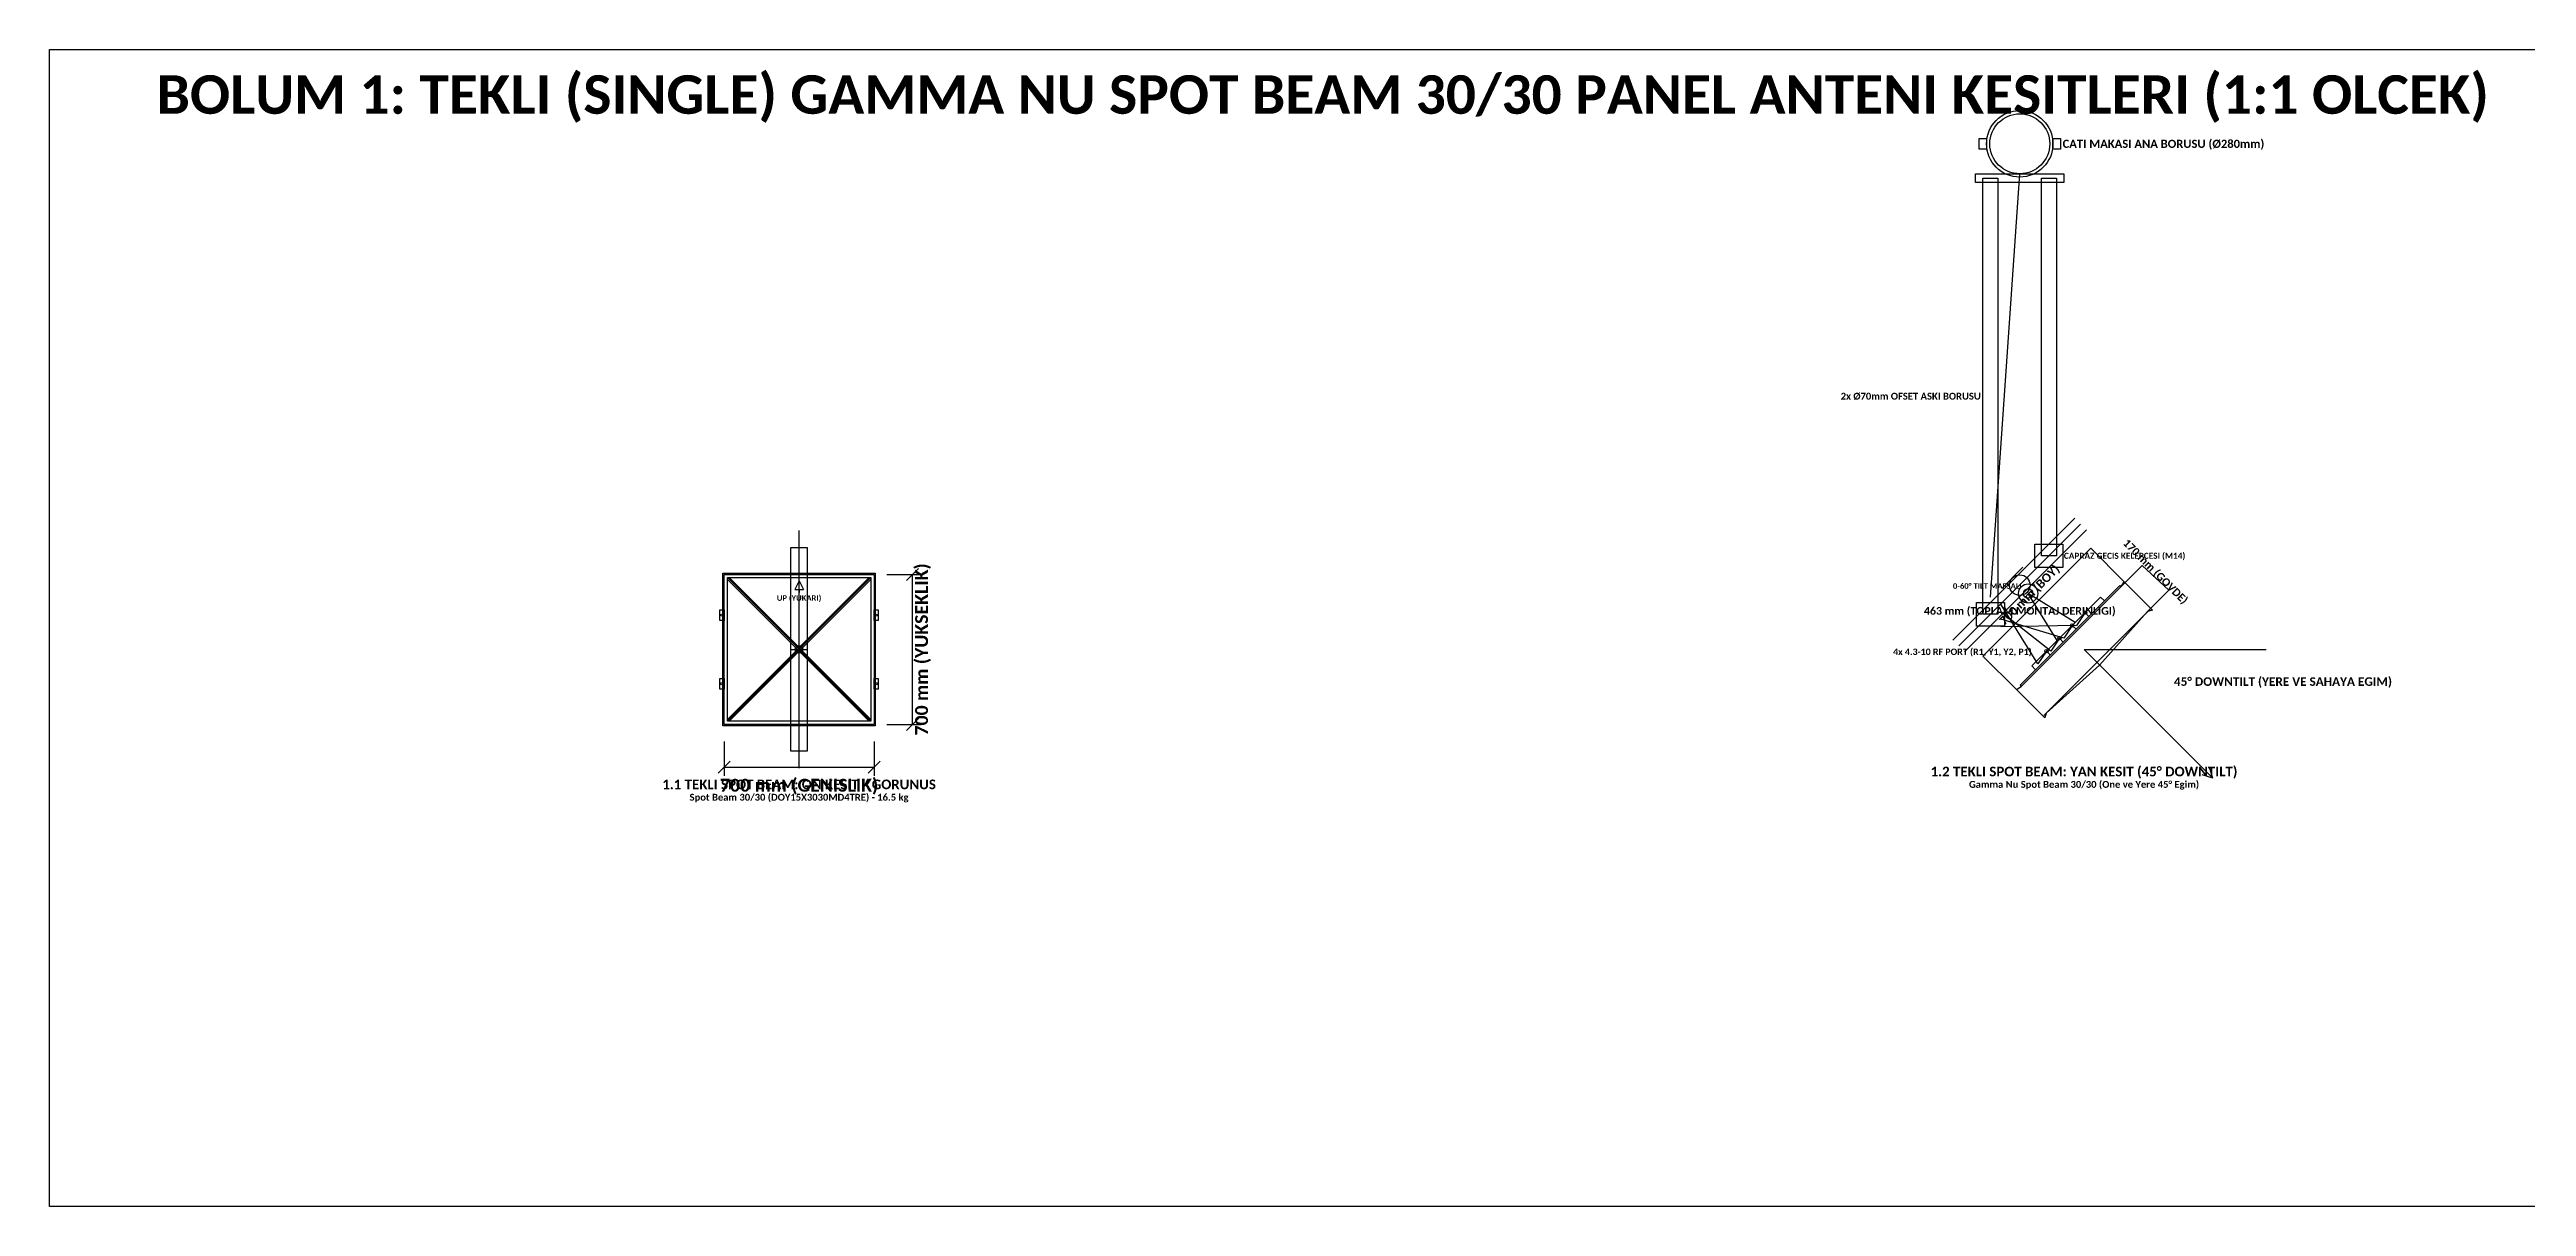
# Model space of a CAD drawing. Header units: millimetres. Extents: x -21500 to 35121, y -2600 to 19800.
# Drawn here: x -21500 to -9934, y 14400 to 19800 of the extents above; entities that cross this region are included whole.
import ezdxf
from ezdxf.enums import TextEntityAlignment as Align

# ---------------------------------------------------------------- set-up
doc = ezdxf.new("R2010")
doc.units = ezdxf.units.MM
for name, color, linetype in [('CELIK_KIRIS_KOLON', 9, 'CONTINUOUS'), ('EKP_PANEL_ANTEN', 6, 'CONTINUOUS'), ('KABLO_TAVALARI', 6, 'CONTINUOUS'), ('METIN_BILGI', 7, 'CONTINUOUS'), ('MONTAJ_BORULARI', 2, 'CONTINUOUS'), ('OLCULER', 1, 'CONTINUOUS')]:
    doc.layers.add(name, color=color, linetype=linetype)
doc.styles.get("Standard").update_dxf_attribs({"font": 'calibrib.ttf'})

msp = doc.modelspace()

# ---------------------------------------------------------------- linework, layer by layer
at = {"layer": 'CELIK_KIRIS_KOLON'}
for p, q in [((-12437, 17244), (-12300, 19220)), ((-12285, 17384), (-12384, 17285)), ((-11833, 17298), (-12298, 16833)), ((-12041, 17126), (-12261, 17261)), ((-12126, 17041), (-12261, 17261)), ((-11923, 17244), (-12244, 16923)), ((-11905, 17227), (-11923, 17244)), ((-11833, 17298), (-11827, 17293)), ((-12244, 16923), (-12227, 16905)), ((-12298, 16833), (-12293, 16827))]:
    msp.add_line(p, q, dxfattribs=at)
for points in [[(-12490, 19335), (-12490, 19385), (-12455, 19385), (-12455, 19335)], [(-12145, 19335), (-12145, 19385), (-12110, 19385), (-12110, 19335)], [(-12507, 19180), (-12507, 19220), (-12094, 19220), (-12094, 19180)], [(-12229, 17382), (-12229, 17492), (-12099, 17492), (-12099, 17382)], [(-18356, 16644), (-18356, 17356), (-17644, 17356), (-17644, 16644)], [(-18370, 17135), (-18370, 17185), (-18350, 17185), (-18350, 17135)], [(-17650, 17135), (-17650, 17185), (-17630, 17185), (-17630, 17135)], [(-12502, 17109), (-12502, 17219), (-12372, 17219), (-12372, 17109)], [(-18370, 16815), (-18370, 16865), (-18350, 16865), (-18350, 16815)], [(-17650, 16815), (-17650, 16865), (-17630, 16865), (-17630, 16815)]]:
    msp.add_lwpolyline(points, close=True, dxfattribs=at)
for centre, radius in [((-12300, 19360), 155), ((-12300, 17300), 48.1), ((-12261, 17261), 45), ((-12261, 17261), 22), ((-18360, 17160), 5), ((-17640, 17160), 5), ((-18360, 16840), 5), ((-17640, 16840), 5)]:
    msp.add_circle(centre, radius, dxfattribs=at)
at = {"layer": 'EKP_PANEL_ANTEN'}
for p, q in [((-18335, 16665), (-17665, 17335)), ((-18335, 17335), (-17665, 16665)), ((-18335, 16673), (-17673, 17335)), ((-18335, 17327), (-17673, 16665)), ((-18327, 17335), (-17665, 16673)), ((-18327, 16665), (-17665, 17327)), ((-12293, 16827), (-11827, 17293)), ((-11827, 17293), (-11813, 17316)), ((-11813, 17316), (-11680, 17183)), ((-11692, 17187), (-12187, 16692)), ((-11703, 17177), (-11927, 16927)), ((-11680, 17183), (-11703, 17177)), ((-18000, 16965), (-18000, 17035)), ((-18035, 17000), (-17965, 17000)), ((-11927, 16927), (-12177, 16703)), ((-12316, 16813), (-12293, 16827)), ((-12183, 16680), (-12316, 16813)), ((-12177, 16703), (-12183, 16680))]:
    msp.add_line(p, q, dxfattribs=at)
for points in [[(-18350, 16650), (-18350, 17350), (-17650, 17350), (-17650, 16650)], [(-18335, 16665), (-18335, 17335), (-17665, 17335), (-17665, 16665)]]:
    msp.add_lwpolyline(points, close=True, dxfattribs=at)
msp.add_circle((-18000, 17000), 18, dxfattribs=at)
at = {"layer": 'KABLO_TAVALARI'}
for p, q in [((-12215, 16932), (-12389, 17211)), ((-12155, 16992), (-12389, 17176)), ((-12095, 17052), (-12389, 17141)), ((-11995, 17172), (-12035, 17112)), ((-11977, 17154), (-11995, 17172)), ((-12035, 17112), (-12389, 17106)), ((-12115, 17052), (-12155, 16992)), ((-12098, 17034), (-12115, 17052)), ((-12055, 17112), (-12095, 17052)), ((-12037, 17094), (-12055, 17112)), ((-12175, 16992), (-12215, 16932)), ((-12158, 16974), (-12175, 16992))]:
    msp.add_line(p, q, dxfattribs=at)
for centre in [(-12055, 17112), (-11995, 17172), (-12115, 17052), (-12175, 16992)]:
    msp.add_circle(centre, 8, dxfattribs=at)
at = {"layer": 'METIN_BILGI'}
for p, q in [((-18000, 17320), (-18020, 17280)), ((-18020, 17280), (-17980, 17280)), ((-18000, 17320), (-17980, 17280)), ((-18000, 17280), (-18000, 17265))]:
    msp.add_line(p, q, dxfattribs=at)
msp.add_lwpolyline([(-21500, 14400), (-21500, 19800), (-3000, 19800), (-3000, 14400)], close=True, dxfattribs=at)
at = {"layer": 'MONTAJ_BORULARI'}
for p, q in [((-12043, 17612), (-12612, 17043)), ((-12016, 17585), (-12585, 17016)), ((-18000, 16445), (-18000, 17555)), ((-11989, 17558), (-12558, 16989))]:
    msp.add_line(p, q, dxfattribs=at)
for points in [[(-12472, 17164), (-12472, 19200), (-12402, 19200), (-12402, 17164)], [(-12199, 17437), (-12199, 19200), (-12129, 19200), (-12129, 17437)], [(-18038, 16525), (-18038, 17475), (-17962, 17475), (-17962, 16525)]]:
    msp.add_lwpolyline(points, close=True, dxfattribs=at)
msp.add_circle((-12300, 19360), 140, dxfattribs=at)
at = {"layer": 'OLCULER'}
for p, q in [((-12472, 16968), (-11968, 17472)), ((-11813, 17316), (-11968, 17472)), ((-17590, 17350), (-17430, 17350)), ((-17498, 17322), (-17442, 17378)), ((-17470, 16650), (-17470, 17350)), ((-11827, 17293), (-11728, 17392)), ((-11728, 17392), (-11604, 17276)), ((-11703, 17177), (-11604, 17276)), ((-12316, 16813), (-12472, 16968)), ((-12000, 17000), (-11150, 17000)), ((-12000, 17000), (-11399, 16399)), ((-17498, 16622), (-17442, 16678)), ((-18350, 16570), (-18350, 16410)), ((-17650, 16570), (-17650, 16410)), ((-17590, 16650), (-17430, 16650)), ((-18378, 16422), (-18322, 16478)), ((-18350, 16450), (-17650, 16450)), ((-17678, 16422), (-17622, 16478)), ((-11399, 16399), (-11414, 16449)), ((-11399, 16399), (-11449, 16414))]:
    msp.add_line(p, q, dxfattribs=at)

# ---------------------------------------------------------------- texts
at = {"layer": 'CELIK_KIRIS_KOLON'}
msp.add_text('0-60° TILT MAFSALI', height=26, dxfattribs=at).set_placement((-12291, 17296), align=Align.MIDDLE_RIGHT)
at = {"layer": 'KABLO_TAVALARI'}
msp.add_text('4x 4.3-10 RF PORT (R1, Y1, Y2, P1)', height=30, dxfattribs=at).set_placement((-12244, 16989), align=Align.MIDDLE_RIGHT)
at = {"layer": 'METIN_BILGI'}
msp.add_text('BOLUM 1: TEKLI (SINGLE) GAMMA NU SPOT BEAM 30/30 PANEL ANTENI KESITLERI (1:1 OLCEK)', height=180, dxfattribs=at).set_placement((-21000, 19500))
for s, height, p in [('CATI MAKASI ANA BORUSU (Ø280mm)', 38, (-12100, 19360)), ('CAPRAZ GECIS KELEPCESI (M14)', 28, (-12094, 17437))]:
    msp.add_text(s, height=height, dxfattribs=at).set_placement(p, align=Align.MIDDLE_LEFT)
msp.add_text('2x Ø70mm OFSET ASKI BORUSU', height=32, dxfattribs=at).set_placement((-12482, 18182), align=Align.MIDDLE_RIGHT)
for s, height, p in [('UP (YUKARI)', 26, (-18000, 17240)), ('1.2 TEKLI SPOT BEAM: YAN KESIT (45° DOWNTILT)', 45, (-12000, 16430)), ('1.1 TEKLI SPOT BEAM: ON KESIT / GORUNUS', 45, (-18000, 16370)), ('Spot Beam 30/30 (DOY15X3030MD4TRE) - 16.5 kg', 32, (-18000, 16310)), ('Gamma Nu Spot Beam 30/30 (One ve Yere 45° Egim)', 32, (-12000, 16370))]:
    msp.add_text(s, height=height, dxfattribs=at).set_placement(p, align=Align.MIDDLE_CENTER)
at = {"layer": 'OLCULER'}
for s, height, rotation, p in [('170 mm (GOVDE)', 36, -45, (-11666, 17364)), ('700 mm (YUKSEKLIK)', 60, 90, (-17428, 17000)), ('700 mm (BOY)', 40, 45, (-12255, 17255))]:
    msp.add_text(s, height=height, rotation=rotation, dxfattribs=at).set_placement(p, align=Align.MIDDLE_CENTER)
for s, height, p in [('463 mm (TOPLAM MONTAJ DERINLIGI)', 36, (-12300, 17180)), ('700 mm (GENISLIK)', 60, (-18000, 16366))]:
    msp.add_text(s, height=height, dxfattribs=at).set_placement(p, align=Align.MIDDLE_CENTER)
msp.add_text('45° DOWNTILT (YERE VE SAHAYA EGIM)', height=40, dxfattribs=at).set_placement((-11580, 16850), align=Align.MIDDLE_LEFT)

doc.saveas('drawing.dxf')
